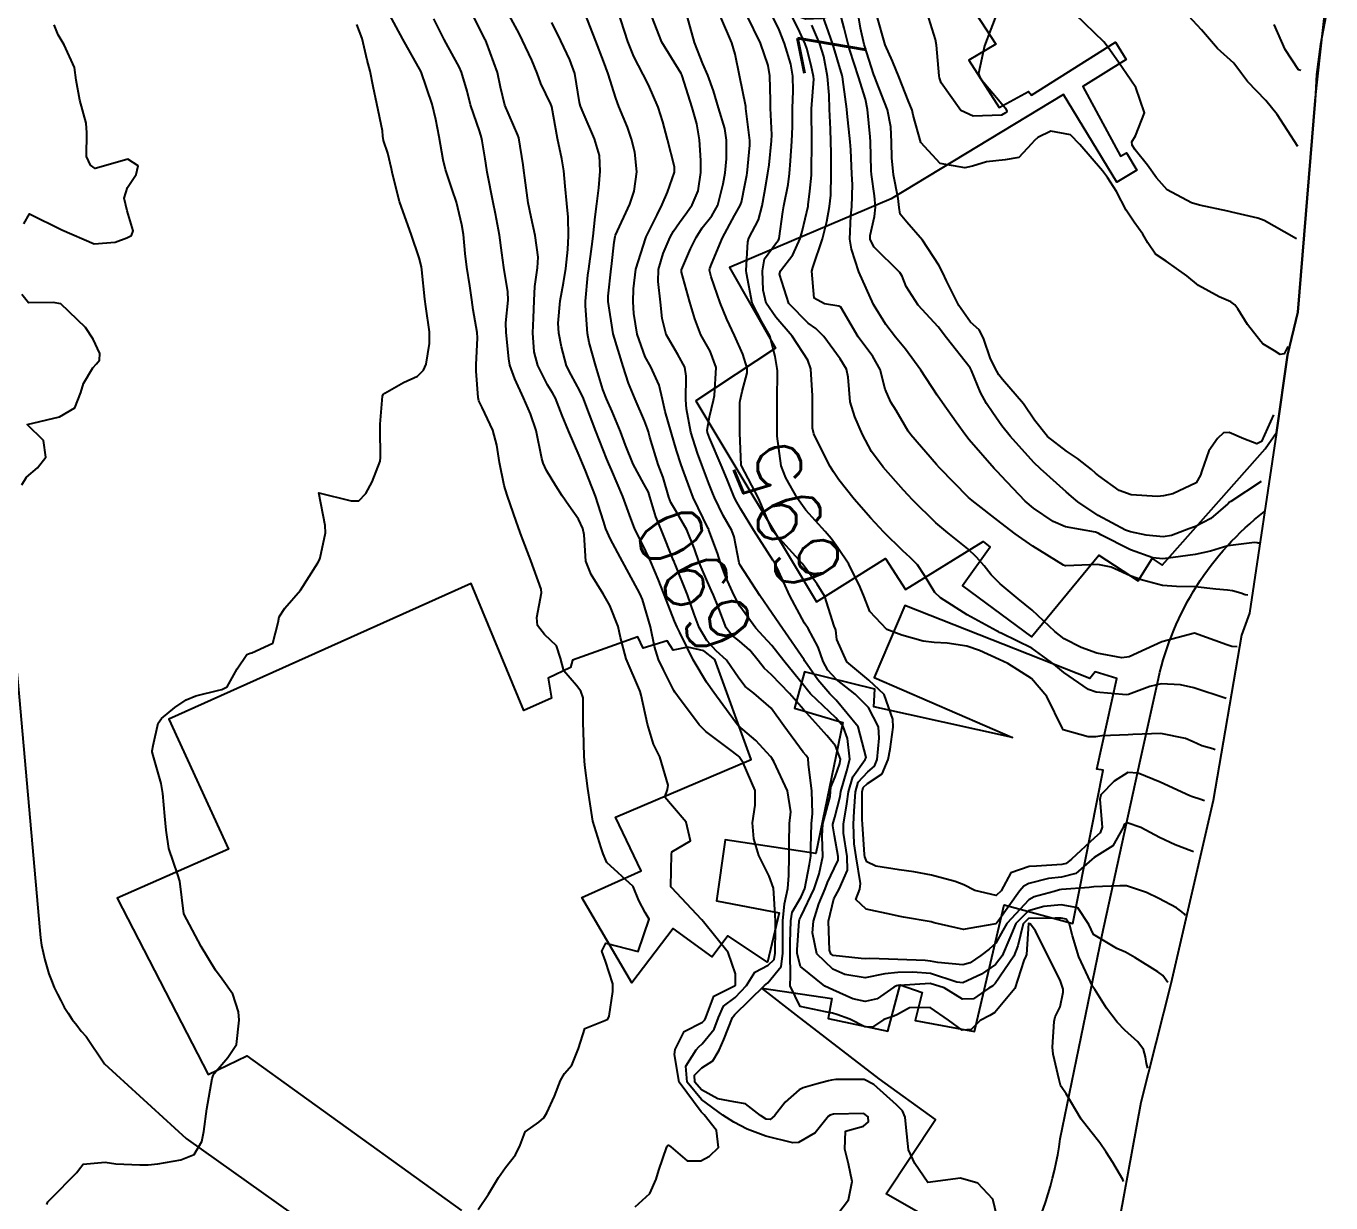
# Model space of a CAD drawing. Header units: metres. Extents: x 292545 to 299085, y 7450245 to 7463078.
# Drawn here: x 297173.2 to 297253.5, y 7453187.6 to 7453260 of the extents above; entities that cross this region are included whole.
import ezdxf
from ezdxf.enums import TextEntityAlignment as Align

# ---------------------------------------------------------------- set-up
doc = ezdxf.new("R2010")
doc.units = ezdxf.units.M
for name, color, linetype in [('Area', 45, 'Continuous'), ('Cotas', 45, 'Continuous'), ('Curvas de Nivel 1m', 11, 'Continuous'), ('Curvas de Nivel 5m', 15, 'Continuous'), ('Edificações', 30, 'Continuous'), ('Vias Primárias', 230, 'Continuous')]:
    doc.layers.add(name, color=color, linetype=linetype)
doc.styles.add('Style-STANDARD', font='STANDARD.shx')

msp = doc.modelspace()

# ---------------------------------------------------------------- linework, layer by layer
at = {"layer": 'Area'}
msp.add_polyline3d([(297253.201, 7453260.663, 711.872), (297252.872, 7453258.936, 711.391), (297252.625, 7453257.07, 711.033), (297252.542, 7453255.47, 708.153), (297251.464, 7453242.444, 707.562), (297250.832, 7453239.792, 706.961), (297250.148, 7453235.03, 702.262), (297248.489, 7453223.913, 698.72), (297248.004, 7453222.563, 698.519), (297246.264, 7453212.371, 694.811), (297243.649, 7453201.104, 691.67), (297241.813, 7453193.796, 690.21), (297239.98, 7453183.823, 689.491), (297239.432, 7453180.691, 689.481), (297237.927, 7453170.558, 689.461), (297236.412, 7453162.677, 689.42), (297234.945, 7453156.678, 689.391), (297232.855, 7453144.003, 689.391), (297232.161, 7453141.213, 691.83), (297231.008, 7453134.504, 689.011), (297229.353, 7453126.013, 695.421)], dxfattribs=at)
at = {"layer": 'Curvas de Nivel 1m', "flags": 128}
for points, elevation in [([(297201.026, 7453187.195), (297201.66, 7453188.153), (297202.272, 7453189.176), (297202.709, 7453189.785), (297203.314, 7453190.567), (297203.608, 7453191.161), (297203.908, 7453191.986), (297204.744, 7453192.585), (297205.053, 7453192.843), (297205.251, 7453193.145), (297205.724, 7453194.18), (297206.077, 7453195.137), (297206.328, 7453195.584), (297206.783, 7453196.098), (297207.198, 7453197.124), (297207.582, 7453198.348), (297208.819, 7453198.833), (297208.99, 7453198.929), (297209.079, 7453199.097), (297209.303, 7453200.63), (297209.313, 7453201.095), (297208.864, 7453202.491), (297208.623, 7453203.104), (297208.878, 7453203.602), (297210.873, 7453203.08), (297211.544, 7453205.07), (297211.306, 7453205.483), (297210.904, 7453206.227), (297210.56, 7453207.084), (297208.935, 7453208.571), (297208.704, 7453209.102), (297208.588, 7453209.462), (297208.085, 7453211.109), (297207.917, 7453212.172), (297207.771, 7453213.112), (297207.575, 7453214.544), (297207.55, 7453215.115), (297207.492, 7453216.651), (297207.483, 7453217.115), (297207.48, 7453218.693), (297207.345, 7453219.117), (297207.066, 7453219.448), (297206.295, 7453220.352), (297206.086, 7453221.135), (297205.848, 7453221.896), (297205.097, 7453222.598), (297204.667, 7453223.154), (297204.627, 7453223.638), (297204.912, 7453225.152), (297204.898, 7453225.39), (297204.264, 7453227.159), (297203.691, 7453228.649), (297203.498, 7453229.167), (297203.192, 7453230.04), (297202.796, 7453231.174), (297202.612, 7453231.773), (297202.333, 7453233.179), (297202.17, 7453234.25), (297201.919, 7453235.183), (297201.267, 7453236.576), (297201.056, 7453236.978), (297201.01, 7453237.194), (297200.889, 7453238.796), (297200.899, 7453239.196), (297200.983, 7453240.859), (297200.958, 7453241.195), (297200.712, 7453242.574), (297200.619, 7453243.201), (297200.5, 7453244.058), (297200.319, 7453245.206), (297200.217, 7453246.043), (297200.106, 7453247.209), (297200.012, 7453247.823), (297199.675, 7453249.216), (297199.425, 7453249.994), (297199.001, 7453251.224), (297198.863, 7453251.811), (297198.618, 7453253.228), (297198.418, 7453254.291), (297198.187, 7453255.233), (297197.513, 7453257.24), (297196.372, 7453259.252), (297195.556, 7453260.769)], 686), ([(297223.165, 7453186.933), (297223.806, 7453187.803), (297224.029, 7453188.92), (297223.812, 7453190.021), (297223.594, 7453190.927), (297223.638, 7453192.028), (297224.744, 7453192.338), (297225.045, 7453192.61), (297225.022, 7453192.907), (297224.755, 7453193.109), (297222.881, 7453193.065), (297222.754, 7453193.041), (297222.675, 7453193.019), (297222.579, 7453192.942), (297221.757, 7453191.93), (297220.728, 7453191.32), (297220.379, 7453191.312), (297218.734, 7453191.726), (297217.581, 7453192.157), (297216.746, 7453192.571), (297216.084, 7453193.017), (297214.762, 7453193.981), (297213.881, 7453195.039), (297213.799, 7453196.024), (297214.446, 7453197.033), (297214.61, 7453197.217), (297214.798, 7453197.394), (297215.536, 7453198.299), (297215.809, 7453199.02), (297216.122, 7453199.725), (297216.835, 7453200.263), (297217.537, 7453201), (297218.043, 7453201.805), (297218.862, 7453202.238), (297219.246, 7453202.597), (297219.308, 7453202.976), (297219.328, 7453204.536), (297219.32, 7453204.976), (297219.213, 7453206.674), (297219.189, 7453206.977), (297218.924, 7453207.718), (297218.293, 7453208.99), (297217.985, 7453210.026), (297217.908, 7453210.996), (297218.077, 7453212.097), (297218.073, 7453212.994), (297217.325, 7453214.688), (297217.127, 7453215.008), (297217.075, 7453215.071), (297217.014, 7453215.124), (297216.518, 7453215.515), (297215.029, 7453216.632), (297214.619, 7453217.034), (297213.279, 7453218.828), (297213.118, 7453219.049), (297213.064, 7453219.14), (297212.43, 7453220.413), (297212.126, 7453221.064), (297211.881, 7453221.859), (297211.633, 7453223.072), (297211.128, 7453224.746), (297210.988, 7453225.081), (297210.825, 7453225.394), (297209.911, 7453227.092), (297209.173, 7453228.459), (297208.882, 7453229.103), (297208.725, 7453229.567), (297208.233, 7453231.11), (297207.595, 7453232.741), (297207.437, 7453233.118), (297207.23, 7453233.609), (297206.573, 7453235.13), (297206.195, 7453236.069), (297205.774, 7453237.142), (297205.604, 7453237.473), (297205.281, 7453237.975), (297204.683, 7453239.156), (297204.463, 7453240.001), (297204.385, 7453241.159), (297204.422, 7453242.069), (297204.46, 7453243.159), (297204.502, 7453244.013), (297204.681, 7453245.157), (297204.711, 7453245.825), (297204.53, 7453247.159), (297204.275, 7453248.291), (297204.091, 7453249.163), (297203.898, 7453250.704), (297203.835, 7453251.166), (297203.782, 7453251.5), (297203.522, 7453253.169), (297203.465, 7453253.338), (297202.657, 7453255.178), (297202.396, 7453256.289), (297202.216, 7453257.183), (297201.531, 7453259.029), (297201.482, 7453259.14), (297201.457, 7453259.191), (297201.385, 7453259.342), (297200.435, 7453261.207)], 688), ([(297232.946, 7453186.816), (297232.688, 7453187.847), (297231.774, 7453188.829), (297230.706, 7453189.137), (297228.703, 7453188.87), (297227.888, 7453190.045), (297227.516, 7453190.878), (297227.371, 7453192.254), (297227.297, 7453192.882), (297227.143, 7453193.27), (297226.76, 7453193.645), (297225.365, 7453194.904), (297224.776, 7453195.201), (297223.042, 7453195.203), (297222.775, 7453195.167), (297222.585, 7453195.132), (297221.889, 7453194.949), (297221.03, 7453194.698), (297220.769, 7453194.567), (297219.914, 7453193.816), (297219.267, 7453192.975), (297218.988, 7453192.739), (297218.75, 7453192.768), (297218.397, 7453192.985), (297217.478, 7453193.717), (297216.761, 7453193.825), (297215.772, 7453194.011), (297214.768, 7453194.565), (297214.361, 7453195.034), (297214.332, 7453195.48), (297214.782, 7453195.928), (297215.455, 7453196.355), (297215.85, 7453197.019), (297216.145, 7453197.674), (297216.672, 7453199.012), (297216.726, 7453199.109), (297216.825, 7453199.208), (297218.653, 7453200.983), (297218.744, 7453201.082), (297218.846, 7453201.161), (297219.673, 7453202.159), (297219.78, 7453202.971), (297219.773, 7453204.083), (297219.778, 7453204.971), (297219.865, 7453206.009), (297220.081, 7453206.968), (297220.138, 7453207.754), (297220.158, 7453208.968), (297220.166, 7453209.753), (297220.182, 7453210.968), (297220.26, 7453211.677), (297220.061, 7453212.969), (297219.213, 7453214.775), (297219.089, 7453214.979), (297219.014, 7453215.086), (297218.111, 7453216.081), (297217.033, 7453216.974), (297216.995, 7453217.01), (297216.85, 7453217.197), (297215.519, 7453219.025), (297215.069, 7453219.669), (297214.246, 7453221.038), (297213.427, 7453222.719), (297213.274, 7453223.048), (297213.109, 7453223.423), (297212.462, 7453225.06), (297212.088, 7453226.011), (297211.653, 7453227.072), (297211.168, 7453228.077), (297210.66, 7453229.085), (297210.327, 7453229.953), (297209.928, 7453231.093), (297209.219, 7453232.74), (297209.064, 7453233.102), (297208.946, 7453233.384), (297208.254, 7453235.11), (297207.647, 7453236.738), (297207.5, 7453237.118), (297207.278, 7453237.597), (297206.736, 7453238.577), (297206.464, 7453239.132), (297206.141, 7453240.307), (297205.985, 7453241.14), (297205.948, 7453241.76), (297206.066, 7453243.139), (297206.262, 7453244.234), (297206.415, 7453245.134), (297206.546, 7453246.294), (297206.582, 7453247.132), (297206.558, 7453248.286), (297206.486, 7453249.134), (297206.379, 7453250.186), (297206.298, 7453251.137), (297206.178, 7453251.867), (297205.905, 7453253.136), (297205.548, 7453255.084), (297205.531, 7453255.14), (297205.494, 7453255.235), (297204.874, 7453256.517), (297204.645, 7453257.153), (297204.321, 7453257.958), (297203.743, 7453259.167), (297203.539, 7453259.591), (297202.676, 7453261.179)], 689), ([(297242.233, 7453195.91), (297242.165, 7453196.199), (297242.089, 7453196.591), (297241.971, 7453197.046), (297241.621, 7453197.528), (297240.816, 7453198.243), (297240.352, 7453198.727), (297239.695, 7453199.6), (297238.986, 7453200.748), (297238.916, 7453200.822), (297238.845, 7453200.911), (297238, 7453202.759), (297237.602, 7453204.043), (297237.423, 7453204.762), (297237.213, 7453205.082), (297236.897, 7453205.137), (297236.534, 7453205.137), (297234.896, 7453205.114), (297234.556, 7453204.795), (297234.232, 7453203.44), (297233.989, 7453202.803), (297232.846, 7453201.125), (297232.689, 7453200.977), (297232.447, 7453200.824), (297231.506, 7453200.164), (297230.836, 7453200.153), (297229.694, 7453200.851), (297228.846, 7453201.122), (297226.947, 7453200.991), (297226.844, 7453200.985), (297226.76, 7453200.975), (297226.613, 7453200.892), (297225.569, 7453200.17), (297224.834, 7453200.012), (297224.084, 7453200.17), (297222.841, 7453200.72), (297222.349, 7453200.945), (297220.861, 7453202.163), (297220.655, 7453202.962), (297220.647, 7453203.19), (297220.779, 7453204.961), (297220.8, 7453205.055), (297220.896, 7453205.251), (297221.69, 7453206.948), (297222.002, 7453207.869), (297222.228, 7453208.941), (297222.196, 7453210.182), (297222.234, 7453210.941), (297222.676, 7453212.631), (297222.707, 7453212.934), (297222.722, 7453213.199), (297222.996, 7453213.832), (297223.287, 7453214.649), (297223.326, 7453214.927), (297223.021, 7453215.739), (297222.471, 7453216.382), (297221.969, 7453216.946), (297221.048, 7453217.984), (297220.174, 7453218.969), (297219.074, 7453220.106), (297218.616, 7453220.524), (297218.254, 7453220.992), (297217.731, 7453221.642), (297217.095, 7453222.187), (297216.638, 7453222.546), (297216.291, 7453223.012), (297215.774, 7453224.37), (297215.499, 7453225.025), (297215.387, 7453225.278), (297215.141, 7453225.841), (297214.631, 7453227.035), (297214.335, 7453227.869), (297213.863, 7453229.043), (297213.194, 7453230.207), (297212.874, 7453230.729), (297212.756, 7453231.057), (297212.408, 7453232.255), (297212.103, 7453233.067), (297211.587, 7453234.736), (297211.494, 7453235.076), (297211.436, 7453235.258), (297211.26, 7453235.742), (297210.676, 7453237.086), (297210.272, 7453238.075), (297209.935, 7453239.09), (297209.323, 7453241.1), (297209.023, 7453243.103), (297209.019, 7453243.432), (297209.211, 7453245.102), (297209.225, 7453245.251), (297209.389, 7453246.753), (297209.446, 7453247.099), (297209.475, 7453247.18), (297210.344, 7453249.086), (297210.622, 7453249.885), (297210.79, 7453251.08), (297210.655, 7453252.282), (297210.45, 7453253.085), (297210.208, 7453253.827), (297209.676, 7453255.097), (297209.491, 7453255.607), (297209.021, 7453257.105), (297208.733, 7453257.896), (297208.264, 7453259.113), (297207.56, 7453260.899)], 691), ([(297243.473, 7453201.18), (297243.156, 7453201.602), (297242.854, 7453201.839), (297241.429, 7453202.714), (297240.868, 7453203.04), (297240.334, 7453203.263), (297238.884, 7453204.123), (297238.615, 7453204.744), (297237.929, 7453205.781), (297236.905, 7453205.954), (297235.837, 7453205.847), (297234.901, 7453205.586), (297234.112, 7453204.802), (297233.754, 7453203.933), (297233.274, 7453202.814), (297232.858, 7453202.287), (297231.99, 7453201.69), (297230.846, 7453201.164), (297230.483, 7453201.207), (297228.852, 7453201.727), (297227.782, 7453201.806), (297226.852, 7453201.784), (297226.041, 7453201.708), (297224.848, 7453201.467), (297223.591, 7453201.669), (297222.859, 7453201.996), (297221.866, 7453202.95), (297221.601, 7453204.238), (297221.666, 7453204.952), (297221.987, 7453206.027), (297222.37, 7453206.938), (297222.524, 7453207.33), (297222.932, 7453208.193), (297223.169, 7453208.698), (297223.173, 7453208.928), (297222.956, 7453210.198), (297222.843, 7453210.813), (297222.848, 7453210.932), (297222.967, 7453211.352), (297223.291, 7453212.616), (297223.35, 7453212.926), (297223.711, 7453214.214), (297223.896, 7453214.921), (297223.748, 7453216.201), (297223.475, 7453216.926), (297223.041, 7453217.462), (297221.479, 7453218.954), (297221.283, 7453219.175), (297221.068, 7453219.449), (297219.831, 7453220.973), (297219.092, 7453221.911), (297218.591, 7453222.48), (297218.113, 7453222.99), (297217.123, 7453224.343), (297216.767, 7453225.005), (297216.255, 7453226.125), (297215.927, 7453227.018), (297215.741, 7453227.603), (297215.226, 7453229.029), (297215.209, 7453229.056), (297215.184, 7453229.112), (297214.245, 7453231.04), (297213.677, 7453232.587), (297213.523, 7453233.047), (297213.236, 7453233.915), (297212.889, 7453235.055), (297212.534, 7453236.33), (297212.365, 7453237.064), (297212.152, 7453237.937), (297211.642, 7453239.067), (297211.302, 7453239.687), (297210.804, 7453241.078), (297210.605, 7453242.35), (297210.566, 7453243.082), (297210.57, 7453243.866), (297210.733, 7453245.08), (297211.338, 7453247.017), (297211.361, 7453247.07), (297211.394, 7453247.15), (297212.032, 7453248.438), (297212.343, 7453249.061), (297212.663, 7453249.819), (297213.1, 7453251.053), (297213.112, 7453251.388), (297212.671, 7453253.058), (297212.389, 7453254.145), (297212.097, 7453255.064), (297211.503, 7453256.433), (297211.169, 7453257.075), (297210.606, 7453258.166), (297210.234, 7453259.089), (297209.592, 7453261.07)], 692), ([(297244.553, 7453205.31), (297244.474, 7453205.405), (297244.324, 7453205.53), (297243.996, 7453205.776), (297242.909, 7453206.356), (297242.154, 7453206.708), (297240.919, 7453207.124), (297240.507, 7453207.136), (297238.918, 7453207.064), (297238.631, 7453207.03), (297236.915, 7453206.893), (297236.808, 7453206.877), (297236.471, 7453206.774), (297235.243, 7453206.453), (297234.908, 7453206.26), (297233.566, 7453204.81), (297233.322, 7453204.378), (297232.874, 7453203.588), (297232.465, 7453203.228), (297231.96, 7453202.829), (297231.297, 7453202.397), (297230.857, 7453202.268), (297229.312, 7453202.402), (297228.859, 7453202.496), (297228.531, 7453202.536), (297226.86, 7453202.583), (297225.122, 7453202.645), (297224.86, 7453202.641), (297224.599, 7453202.652), (297222.871, 7453202.839), (297222.721, 7453202.942), (297222.654, 7453203.163), (297222.591, 7453204.943), (297222.907, 7453206.326), (297223.233, 7453206.927), (297223.753, 7453208.1), (297223.74, 7453208.922), (297223.506, 7453210.376), (297223.512, 7453210.925), (297223.717, 7453212.181), (297223.807, 7453212.922), (297224.085, 7453213.831), (297224.834, 7453214.912), (297224.893, 7453215.032), (297224.412, 7453216.916), (297223.057, 7453218.554), (297222.66, 7453218.936), (297221.929, 7453219.805), (297221.123, 7453220.959), (297221.108, 7453220.984), (297221.084, 7453221.029), (297219.759, 7453222.973), (297219.117, 7453223.897), (297218.363, 7453224.988), (297217.151, 7453226.858), (297217.103, 7453226.951), (297217.087, 7453227.001), (297216.774, 7453228.611), (297216.623, 7453229.008), (297216.103, 7453229.927), (297215.565, 7453231.025), (297215.459, 7453231.28), (297215.212, 7453231.9), (297214.782, 7453233.034), (297214.516, 7453233.755), (297214.103, 7453235.042), (297213.833, 7453236.479), (297213.809, 7453237.045), (297213.825, 7453238.507), (297213.741, 7453239.046), (297213.305, 7453239.838), (297212.599, 7453241.057), (297212.344, 7453242.049), (297212.233, 7453243.061), (297212.099, 7453244.326), (297212.119, 7453245.063), (297212.404, 7453246.039), (297212.845, 7453247.055), (297213.035, 7453247.415), (297213.402, 7453247.954), (297213.872, 7453248.582), (297214.185, 7453249.042), (297214.551, 7453249.913), (297214.726, 7453251.037), (297214.721, 7453251.766), (297214.644, 7453253.038), (297214.482, 7453254.031), (297214.197, 7453255.043), (297213.585, 7453256.976), (297213.556, 7453257.05), (297213.514, 7453257.124), (297212.324, 7453259.062), (297211.562, 7453261.003)], 693), ([(297245.053, 7453209.21), (297244.949, 7453209.251), (297243.911, 7453209.644), (297242.957, 7453210.094), (297241.814, 7453210.711), (297240.966, 7453211.014), (297240.78, 7453210.906), (297240.719, 7453210.722), (297240.091, 7453209.589), (297238.944, 7453208.864), (297238.786, 7453208.742), (297237.81, 7453207.877), (297236.926, 7453207.66), (297236.132, 7453207.571), (297234.92, 7453207.271), (297234.596, 7453207.116), (297234.345, 7453206.799), (297233.027, 7453204.951), (297232.92, 7453204.82), (297232.91, 7453204.803), (297232.892, 7453204.781), (297231.228, 7453204.497), (297230.887, 7453204.445), (297229.094, 7453204.858), (297228.893, 7453204.91), (297227.202, 7453205.192), (297226.897, 7453205.255), (297226.435, 7453205.357), (297224.901, 7453205.693), (297224.274, 7453206.287), (297224.508, 7453206.914), (297224.553, 7453207.279), (297224.289, 7453208.917), (297224.163, 7453209.705), (297224.118, 7453210.918), (297224.172, 7453211.717), (297224.242, 7453212.917), (297224.406, 7453213.501), (297225.002, 7453214.15), (297225.42, 7453214.493), (297225.585, 7453214.904), (297225.708, 7453216.221), (297225.661, 7453216.904), (297225.051, 7453218.101), (297224.225, 7453218.918), (297223.072, 7453219.834), (297222.537, 7453220.397), (297222.251, 7453220.942), (297221.953, 7453221.809), (297221.324, 7453222.957), (297221.108, 7453223.291), (297220.207, 7453224.969), (297219.425, 7453226.702), (297219.282, 7453226.979), (297219.155, 7453227.17), (297217.977, 7453228.992), (297217.192, 7453230.302), (297216.939, 7453230.743), (297216.806, 7453231.006), (297216.341, 7453232.14), (297215.973, 7453233.019), (297215.248, 7453234.704), (297215.125, 7453235.031), (297215.106, 7453235.18), (297215.263, 7453235.991), (297215.5, 7453237.027), (297215.564, 7453237.314), (297215.662, 7453239.024), (297215.308, 7453240.032), (297214.734, 7453241.036), (297214.351, 7453242.021), (297214.051, 7453243.043), (297213.527, 7453244.892), (297213.538, 7453245.048), (297214.096, 7453246.333), (297214.43, 7453247.04), (297214.807, 7453247.628), (297215.406, 7453248.372), (297215.763, 7453249.025), (297216.109, 7453250.343), (297216.219, 7453251.018), (297216.305, 7453251.871), (297216.304, 7453253.017), (297216.192, 7453253.741), (297215.817, 7453255.025), (297215.498, 7453256.06), (297215.149, 7453257.034), (297214.841, 7453257.715), (297214.335, 7453259.042), (297213.872, 7453260.733)], 694), ([(297246.383, 7453215.5), (297246.243, 7453215.559), (297246.005, 7453215.622), (297245.563, 7453215.743), (297245.026, 7453215.988), (297244.549, 7453216.198), (297243.031, 7453216.499), (297241.315, 7453216.433), (297241.03, 7453216.423), (297239.401, 7453216.365), (297239.029, 7453216.303), (297238.571, 7453216.29), (297237.032, 7453216.726), (297237.005, 7453216.77), (297236.991, 7453216.813), (297236.03, 7453218.78), (297235.069, 7453219.887), (297233.615, 7453220.805), (297233.085, 7453221.057), (297231.873, 7453221.611), (297231.093, 7453221.87), (297229.887, 7453222.06), (297229.095, 7453222.1), (297228.402, 7453222.177), (297227.099, 7453222.547), (297226.174, 7453222.899), (297225.119, 7453224.009), (297224.774, 7453224.914), (297224.541, 7453225.514), (297223.843, 7453226.923), (297223.163, 7453227.937), (297222.742, 7453228.51), (297222.381, 7453228.942), (297221.192, 7453230.256), (297220.679, 7453230.965), (297219.95, 7453232.238), (297219.678, 7453232.975), (297219.425, 7453234.804), (297219.417, 7453234.978), (297219.421, 7453236.829), (297219.425, 7453236.978), (297219.442, 7453238.827), (297219.433, 7453238.979), (297219.304, 7453239.706), (297218.97, 7453240.984), (297218.469, 7453241.851), (297217.883, 7453242.995), (297217.528, 7453244.841), (297217.522, 7453244.999), (297217.612, 7453246.777), (297217.679, 7453246.997), (297218.275, 7453248.121), (297218.497, 7453248.989), (297218.635, 7453249.778), (297218.855, 7453250.986), (297218.93, 7453251.503), (297219.084, 7453252.984), (297219.09, 7453253.36), (297219.019, 7453254.985), (297219.004, 7453255.471), (297218.981, 7453256.985), (297218.876, 7453257.63), (297218.389, 7453258.991), (297217.559, 7453260.728)], 696), ([(297247.053, 7453218.65), (297245.063, 7453219.312), (297244.256, 7453219.491), (297243.066, 7453219.569), (297242.369, 7453219.401), (297241.056, 7453218.896), (297240.904, 7453218.873), (297239.058, 7453219.048), (297238.592, 7453219.215), (297237.075, 7453220.26), (297236.455, 7453220.776), (297235.093, 7453221.763), (297233.246, 7453222.664), (297233.102, 7453222.724), (297233.045, 7453222.753), (297232.913, 7453222.813), (297231.118, 7453223.814), (297229.471, 7453224.857), (297229.136, 7453225.179), (297228.499, 7453226.223), (297228.066, 7453226.876), (297227.614, 7453227.339), (297227.161, 7453227.737), (297225.988, 7453228.902), (297225.186, 7453229.76), (297224.168, 7453230.92), (297223.215, 7453232.121), (297222.884, 7453232.6), (297222.693, 7453232.938), (297222.114, 7453234.072), (297221.678, 7453234.954), (297221.597, 7453235.295), (297221.596, 7453236.955), (297221.601, 7453237.28), (297221.501, 7453238.957), (297221.301, 7453239.484), (297220.34, 7453240.97), (297219.334, 7453242.134), (297218.75, 7453242.986), (297218.553, 7453243.79), (297218.511, 7453244.989), (297218.651, 7453245.717), (297219.39, 7453246.729), (297219.505, 7453246.865), (297219.547, 7453246.978), (297219.763, 7453248.622), (297219.826, 7453248.976), (297220.1, 7453250.306), (297220.18, 7453250.973), (297220.242, 7453251.759), (297220.333, 7453252.967), (297220.357, 7453253.852), (297220.357, 7453254.967), (297220.398, 7453256.068), (297220.39, 7453256.967), (297220.261, 7453257.71), (297219.882, 7453258.975), (297219.546, 7453259.819), (297218.963, 7453260.986)], 697), ([(297247.733, 7453221.84), (297247.401, 7453221.863), (297247.096, 7453221.959), (297245.103, 7453222.67), (297243.097, 7453222.137), (297242.111, 7453221.692), (297241.088, 7453221.222), (297240.642, 7453221.17), (297239.09, 7453221.44), (297238.129, 7453221.79), (297237.098, 7453222.326), (297236.51, 7453222.776), (297235.122, 7453224.091), (297234.264, 7453224.799), (297233.142, 7453225.707), (297232.593, 7453226.264), (297232.16, 7453226.825), (297231.693, 7453227.366), (297231.163, 7453227.862), (297229.931, 7453228.852), (297229.182, 7453229.473), (297227.746, 7453230.882), (297227.489, 7453231.169), (297227.209, 7453231.484), (297225.948, 7453232.903), (297225.237, 7453233.868), (297224.666, 7453234.916), (297224.198, 7453235.986), (297223.921, 7453236.924), (297223.785, 7453238.428), (297223.683, 7453238.926), (297223.302, 7453239.556), (297222.287, 7453240.946), (297221.809, 7453241.434), (297221.331, 7453241.757), (297220.151, 7453242.972), (297219.57, 7453244.778), (297219.638, 7453244.977), (297220.38, 7453245.973), (297220.837, 7453246.966), (297220.953, 7453247.409), (297221.324, 7453248.961), (297221.336, 7453249.039), (297221.427, 7453249.885), (297221.526, 7453250.874), (297221.526, 7453250.959), (297221.531, 7453251.046), (297221.556, 7453252.949), (297221.538, 7453254.894), (297221.542, 7453254.949), (297221.676, 7453256.783), (297221.667, 7453256.948), (297221.52, 7453257.624), (297221.242, 7453258.666), (297221.143, 7453258.956), (297220.822, 7453259.682), (297220.184, 7453260.971)], 698), ([(297249.213, 7453232.02), (297247.338, 7453230.781), (297247.203, 7453230.693), (297247.187, 7453230.666), (297247.172, 7453230.65), (297246.122, 7453229.728), (297245.181, 7453229.237), (297244.76, 7453229.095), (297243.686, 7453228.692), (297243.172, 7453228.612), (297242.135, 7453228.71), (297241.176, 7453228.909), (297240.873, 7453229.028), (297239.191, 7453229.931), (297237.926, 7453230.759), (297237.534, 7453231.093), (297237.209, 7453231.381), (297235.64, 7453232.786), (297235.229, 7453233.193), (297233.756, 7453234.805), (297233.259, 7453235.435), (297232.693, 7453236.245), (297232.302, 7453236.825), (297231.934, 7453237.485), (297231.389, 7453238.839), (297231.295, 7453239.007), (297229.846, 7453240.855), (297229.33, 7453241.532), (297228.108, 7453242.872), (297227.354, 7453244.011), (297227.124, 7453244.647), (297226.965, 7453244.886), (297225.386, 7453246.448), (297225.154, 7453246.912), (297225.142, 7453247.166), (297225.407, 7453248.333), (297225.478, 7453248.909), (297225.423, 7453249.593), (297225.224, 7453250.912), (297225.207, 7453251.151), (297225.174, 7453252.913), (297225.157, 7453253.222), (297224.985, 7453254.915), (297224.854, 7453255.555), (297224.438, 7453256.921), (297223.898, 7453258.557), (297223.792, 7453258.927), (297223.548, 7453259.911), (297223.281, 7453260.933)], 701), ([(297249.963, 7453236.12), (297249.241, 7453234.476), (297248.941, 7453234.326), (297248.148, 7453234.636), (297247.249, 7453235.036), (297246.9, 7453235.002), (297246.526, 7453234.657), (297245.994, 7453233.904), (297245.555, 7453232.667), (297245.48, 7453232.408), (297245.215, 7453231.923), (297243.779, 7453231.262), (297243.207, 7453231.13), (297242.827, 7453231.084), (297241.208, 7453231.186), (297240.479, 7453231.458), (297239.219, 7453232.357), (297239.011, 7453232.534), (297238.768, 7453232.747), (297237.904, 7453233.434), (297237.234, 7453233.89), (297236.06, 7453234.782), (297235.263, 7453235.78), (297234.575, 7453236.797), (297233.288, 7453238.302), (297233.065, 7453238.588), (297232.938, 7453238.815), (297232.551, 7453239.575), (297232.121, 7453240.828), (297231.849, 7453241.353), (297231.333, 7453241.832), (297230.595, 7453242.847), (297229.84, 7453244.374), (297229.627, 7453244.857), (297229.37, 7453245.337), (297228.368, 7453246.87), (297227.404, 7453247.973), (297226.993, 7453248.471), (297226.925, 7453248.887), (297226.866, 7453249.443), (297226.586, 7453250.893), (297226.491, 7453251.932), (297226.467, 7453252.895), (297226.421, 7453253.845), (297226.212, 7453254.899), (297225.51, 7453256.687), (297225.427, 7453256.911), (297225.378, 7453257.048), (297224.783, 7453258.918), (297224.547, 7453259.921), (297224.397, 7453260.922)], 702), ([(297250.863, 7453240.33), (297250.624, 7453239.868), (297250.386, 7453239.836), (297250.03, 7453240.05), (297249.321, 7453240.492), (297249.195, 7453240.622), (297248.383, 7453241.684), (297247.777, 7453242.643), (297247.593, 7453242.894), (297247.347, 7453243.073), (297246.634, 7453243.374), (297245.357, 7453244.089), (297244.639, 7453244.677), (297243.376, 7453245.582), (297242.701, 7453246.018), (297242.234, 7453246.707), (297241.923, 7453247.237), (297241.405, 7453247.977), (297240.902, 7453248.725), (297240.305, 7453249.856), (297239.759, 7453250.737), (297239.447, 7453251.129), (297238.045, 7453252.754), (297237.469, 7453253.361), (297236.264, 7453253.571), (297235.467, 7453253.198), (297235.253, 7453253.004), (297235.08, 7453252.794), (297234.297, 7453251.959), (297233.453, 7453251.823), (297232.314, 7453251.69), (297231.449, 7453251.431), (297230.975, 7453251.317), (297229.45, 7453251.598), (297228.256, 7453252.872), (297227.799, 7453254.557), (297227.73, 7453254.878), (297227.492, 7453255.465), (297226.926, 7453256.889), (297226.517, 7453257.89), (297226.073, 7453258.902), (297225.56, 7453260.694)], 703), ([(297232.941, 7453260.819), (297232.57, 7453259.851), (297232.178, 7453258.83), (297231.817, 7453257.136), (297231.92, 7453256.834), (297233.486, 7453254.996), (297233.561, 7453254.809), (297233.543, 7453254.749), (297233.482, 7453254.699), (297233.227, 7453254.56), (297231.48, 7453254.504), (297230.724, 7453254.848), (297229.508, 7453256.544), (297229.418, 7453256.861), (297229.394, 7453256.981), (297229.238, 7453258.863), (297229.175, 7453259.227), (297228.654, 7453260.869)], 704), ([(297251.393, 7453246.96), (297250.625, 7453247.384), (297249.407, 7453248.074), (297249.014, 7453248.231), (297247.412, 7453248.597), (297247.163, 7453248.653), (297245.416, 7453249.026), (297244.924, 7453249.171), (297243.432, 7453249.976), (297242.77, 7453250.7), (297242.225, 7453251.482), (297241.46, 7453252.433), (297241.277, 7453252.722), (297241.259, 7453252.928), (297241.469, 7453253.291), (297242.041, 7453254.712), (297241.506, 7453256.258), (297241.182, 7453256.723), (297240.437, 7453257.817), (297239.804, 7453258.737), (297239.536, 7453259.072), (297237.792, 7453260.758)], 704), ([(297173.051, 7453247.88), (297173.407, 7453248.494), (297175.393, 7453247.5), (297177.385, 7453246.641), (297178.675, 7453246.75), (297179.388, 7453247.004), (297179.674, 7453247.164), (297179.777, 7453247.446), (297179.411, 7453248.675), (297179.223, 7453249.453), (297179.43, 7453250.118), (297179.973, 7453250.909), (297180.099, 7453251.443), (297179.447, 7453251.851), (297178.111, 7453251.47), (297177.441, 7453251.278), (297177.152, 7453251.483), (297176.916, 7453252.018), (297176.929, 7453253.485), (297176.881, 7453254.076), (297176.501, 7453255.49), (297176.28, 7453256.718), (297176.173, 7453257.493), (297175.527, 7453258.884), (297175.161, 7453259.504), (297174.925, 7453260.123)], 684), ([(297210.686, 7453187.369), (297211.586, 7453188.179), (297211.982, 7453189.067), (297212.146, 7453189.628), (297212.635, 7453191.061), (297212.663, 7453191.121), (297212.725, 7453191.168), (297212.879, 7453191.058), (297213.876, 7453190.204), (297214.715, 7453190.191), (297215.258, 7453190.484), (297215.82, 7453191.019), (297215.697, 7453192.062), (297214.933, 7453193.028), (297214.755, 7453193.209), (297213.398, 7453195.044), (297213.095, 7453196.741), (297213.153, 7453197.046), (297213.698, 7453198.153), (297214.818, 7453198.73), (297214.978, 7453198.871), (297215.029, 7453199.028), (297215.517, 7453200.342), (297216.843, 7453200.989), (297216.862, 7453201.01), (297216.853, 7453201.703), (297216.407, 7453203.015), (297214.892, 7453204.907), (297214.782, 7453205.031), (297212.913, 7453207.02), (297212.898, 7453207.036), (297212.883, 7453207.081), (297212.917, 7453209.05), (297212.945, 7453209.22), (297214.097, 7453209.893), (297213.82, 7453211.041), (297212.973, 7453212.032), (297212.503, 7453212.582), (297212.67, 7453213.055), (297212.717, 7453213.324), (297212.191, 7453215.062), (297211.807, 7453215.854), (297211.442, 7453217.074), (297211.06, 7453218.854), (297210.997, 7453219.081), (297210.949, 7453219.197), (297210.134, 7453221.089), (297209.786, 7453222.403), (297209.631, 7453223.095), (297209.122, 7453224.375), (297208.719, 7453225.104), (297207.971, 7453226.285), (297207.656, 7453227.115), (297207.552, 7453228.741), (297207.463, 7453229.117), (297207.189, 7453229.695), (297206.6, 7453230.532), (297206.198, 7453231.135), (297205.808, 7453231.74), (297205.218, 7453232.7), (297205.019, 7453233.152), (297204.943, 7453233.437), (297204.588, 7453235.157), (297204.245, 7453236.178), (297203.815, 7453237.165), (297203.285, 7453238.338), (297202.974, 7453239.173), (297202.9, 7453239.573), (297202.735, 7453241.176), (297202.719, 7453241.786), (297202.858, 7453243.175), (297202.835, 7453243.691), (297202.592, 7453245.178), (297202.472, 7453246.09), (297202.329, 7453247.181), (297202.09, 7453248.5), (297201.943, 7453249.185), (297201.573, 7453251.057), (297201.551, 7453251.189), (297201.45, 7453251.869), (297201.259, 7453252.991), (297201.221, 7453253.194), (297201.119, 7453253.544), (297200.557, 7453255.204), (297200.332, 7453256.038), (297199.988, 7453257.213), (297199.845, 7453257.543), (297199.522, 7453258.134), (297198.924, 7453259.226), (297198.289, 7453260.496)], 687), ([(297248.403, 7453225.02), (297248.235, 7453225.042), (297247.965, 7453225.137), (297247.458, 7453225.282), (297247.14, 7453225.321), (297246.416, 7453225.382), (297245.142, 7453225.535), (297243.999, 7453225.545), (297243.142, 7453225.616), (297241.908, 7453225.95), (297241.148, 7453226.202), (297239.991, 7453226.732), (297239.154, 7453226.897), (297237.198, 7453226.814), (297237.153, 7453226.822), (297237.052, 7453226.873), (297235.165, 7453228.031), (297234.063, 7453228.801), (297233.183, 7453229.476), (297231.425, 7453230.837), (297231.306, 7453230.94), (297231.205, 7453231.038), (297229.405, 7453232.858), (297229.226, 7453233.059), (297227.656, 7453234.884), (297227.485, 7453235.116), (297227.259, 7453235.502), (297226.757, 7453236.377), (297226.409, 7453236.893), (297226.073, 7453237.69), (297225.755, 7453238.903), (297225.305, 7453239.703), (297224.418, 7453240.919), (297223.341, 7453242.738), (297223.226, 7453242.816), (297222.329, 7453242.945), (297221.695, 7453243.304), (297221.551, 7453244.957), (297221.608, 7453245.189), (297222.212, 7453246.948), (297222.476, 7453248.016), (297222.639, 7453248.942), (297222.719, 7453249.645), (297222.75, 7453250.94), (297222.738, 7453252.223), (297222.732, 7453252.937), (297222.708, 7453253.7), (297222.649, 7453254.938), (297222.63, 7453255.805), (297222.528, 7453256.94), (297222.295, 7453258.172), (297222.057, 7453258.945), (297221.55, 7453260.097)], 699), ([(297251.663, 7453257.31), (297251.521, 7453257.359), (297250.687, 7453258.608), (297250.013, 7453260.15)], 706), ([(297172.93, 7453231.81), (297173.214, 7453232.283), (297173.889, 7453232.854), (297174.412, 7453233.512), (297174.272, 7453234.543), (297173.253, 7453235.53), (297175.258, 7453235.986), (297176.196, 7453236.558), (297176.565, 7453237.487), (297176.722, 7453238.045), (297177.296, 7453239.016), (297177.521, 7453239.257), (297177.707, 7453239.476), (297177.725, 7453239.891), (297177.316, 7453240.766), (297176.845, 7453241.485), (297175.337, 7453242.941), (297174.866, 7453243.034), (297173.338, 7453243.013), (297172.932, 7453243.534)], 684)]:
    msp.add_lwpolyline(points, dxfattribs=dict(at, elevation=elevation))
at = {"layer": 'Curvas de Nivel 5m', "flags": 128}
for points, elevation in [([(297249.083, 7453228.21), (297249.065, 7453228.209), (297249.033, 7453228.217), (297248.975, 7453228.236), (297248.801, 7453228.257), (297247.167, 7453228.06), (297246.105, 7453227.719), (297245.161, 7453227.522), (297243.807, 7453227.338), (297243.159, 7453227.26), (297242.544, 7453227.321), (297241.164, 7453227.809), (297239.335, 7453228.738), (297239.174, 7453228.829), (297239.026, 7453228.891), (297237.18, 7453229.225), (297236.404, 7453229.558), (297235.197, 7453230.363), (297234.682, 7453230.795), (297233.219, 7453232.371), (297233.004, 7453232.596), (297232.789, 7453232.817), (297231.249, 7453234.58), (297231.04, 7453234.842), (297230.449, 7453235.66), (297229.592, 7453236.857), (297229.278, 7453237.328), (297228.256, 7453238.87), (297227.312, 7453240.156), (297226.708, 7453240.889), (297226.108, 7453241.676), (297225.343, 7453242.91), (297224.452, 7453244.919), (297224.001, 7453246.306), (297223.903, 7453246.925), (297223.958, 7453248.374), (297224.023, 7453248.924), (297224.062, 7453250.295), (297224.027, 7453250.924), (297223.95, 7453252.433), (297223.918, 7453252.925), (297223.74, 7453254.667), (297223.706, 7453254.928), (297223.506, 7453256.443), (297223.446, 7453256.931), (297223.433, 7453257.012), (297222.848, 7453258.937), (297222.45, 7453260.04), (297222.136, 7453260.944)], 700), ([(297251.463, 7453252.64), (297250.197, 7453254.613), (297249.496, 7453255.472), (297248.363, 7453256.637), (297247.999, 7453257.124), (297247.524, 7453257.761), (297246.516, 7453258.66), (297245.544, 7453259.823), (297244.75, 7453260.678)], 705), ([(297174.466, 7453187.512), (297174.522, 7453187.674), (297174.686, 7453187.837), (297176.324, 7453189.486), (297176.484, 7453189.706), (297176.711, 7453189.998), (297178.063, 7453190.116), (297178.708, 7453190.015), (297180.197, 7453189.956), (297180.708, 7453189.962), (297181.3, 7453190.022), (297182.711, 7453190.262), (297183.534, 7453190.583), (297184.009, 7453191.397), (297184.125, 7453192.003), (297184.312, 7453193.394), (297184.654, 7453195.273), (297184.68, 7453195.391), (297184.704, 7453195.461), (297184.776, 7453195.568), (297185.602, 7453196.567), (297186.152, 7453197.37), (297186.317, 7453198.867), (297186.273, 7453199.368), (297185.926, 7453200.466), (297185.267, 7453201.384), (297184.851, 7453201.937), (297183.971, 7453203.399), (297182.893, 7453205.41), (297182.649, 7453207.413), (297182.534, 7453207.807), (297181.975, 7453209.42), (297181.819, 7453210.556), (297181.729, 7453211.422), (297181.604, 7453212.803), (297181.514, 7453213.425), (297181.01, 7453215.152), (297180.953, 7453215.372), (297180.952, 7453215.431), (297181.016, 7453215.762), (297181.323, 7453217.134), (297181.524, 7453217.425), (297182.352, 7453218.108), (297183.05, 7453218.58), (297183.632, 7453218.827), (297185.06, 7453219.175), (297185.233, 7453219.215), (297185.579, 7453219.382), (297186.177, 7453220.476), (297186.787, 7453221.364), (297186.994, 7453221.451), (297187.085, 7453221.469), (297188.374, 7453222.067), (297188.704, 7453223.344), (297188.769, 7453223.69), (297189.122, 7453224.219), (297190.073, 7453225.326), (297191.15, 7453226.998), (297191.261, 7453227.199), (297191.301, 7453227.309), (297191.623, 7453228.859), (297191.599, 7453229.306), (297191.203, 7453231.31), (297193.198, 7453230.833), (297193.668, 7453230.815), (297194.107, 7453231.281), (297194.485, 7453232.003), (297194.98, 7453233.272), (297195.011, 7453233.488), (297194.996, 7453235.273), (297194.982, 7453235.546), (297195.126, 7453237.271), (297195.179, 7453237.366), (297195.276, 7453237.455), (297196.419, 7453238.115), (297197.292, 7453238.507), (297197.66, 7453238.874), (297197.817, 7453239.235), (297198.03, 7453240.519), (297198.017, 7453241.233), (297197.797, 7453242.777), (297197.734, 7453243.236), (297197.556, 7453245.052), (297197.527, 7453245.238), (297197.378, 7453245.782), (297196.896, 7453247.245), (297196.615, 7453248.034), (297196.182, 7453249.252), (297195.736, 7453250.959), (297195.678, 7453251.258), (297195.453, 7453252.222), (297195.199, 7453253.002), (297195.159, 7453253.265), (297195.127, 7453253.606), (297194.776, 7453255.271), (297194.562, 7453256.332), (297194.364, 7453257.277), (297194.196, 7453257.957), (297193.874, 7453259.285), (297193.546, 7453260.149)], 685), ([(297240.743, 7453188.93), (297240.706, 7453189.058), (297240.086, 7453190.099), (297239.667, 7453190.736), (297239.287, 7453191.3), (297238.736, 7453192.015), (297238.143, 7453192.756), (297237.207, 7453194.325), (297236.911, 7453194.769), (297236.864, 7453194.86), (297236.777, 7453195.184), (297236.408, 7453196.774), (297236.372, 7453197.202), (297236.482, 7453198.773), (297236.544, 7453199.055), (297236.832, 7453199.687), (297237.034, 7453200.575), (297237.018, 7453200.768), (297236.848, 7453201.326), (297236.095, 7453202.778), (297235.314, 7453204.358), (297234.99, 7453204.789), (297234.893, 7453204.804), (297234.76, 7453202.896), (297234.73, 7453202.792), (297234.599, 7453202.533), (297234.045, 7453200.802), (297232.828, 7453199.331), (297232.512, 7453199.137), (297231.927, 7453198.829), (297231.371, 7453198.278), (297230.814, 7453198.247), (297229.969, 7453198.849), (297228.831, 7453199.633), (297227.568, 7453199.617), (297226.826, 7453199.21), (297226.603, 7453199.114), (297225.979, 7453198.898), (297225.299, 7453198.421), (297224.816, 7453198.455), (297223.899, 7453198.924), (297223.098, 7453199.209), (297222.826, 7453199.296), (297222.4, 7453199.372), (297220.83, 7453199.693), (297220.22, 7453200.966), (297220.242, 7453201.577), (297220.227, 7453202.966), (297220.214, 7453203.632), (297220.265, 7453204.966), (297220.353, 7453205.511), (297220.908, 7453206.456), (297221.126, 7453206.957), (297221.423, 7453208.466), (297221.495, 7453208.952), (297221.5, 7453209.503), (297221.533, 7453210.951), (297221.592, 7453211.574), (297221.559, 7453212.951), (297221.35, 7453214.613), (297221.323, 7453214.955), (297221.202, 7453215.144), (297221.017, 7453215.359), (297219.839, 7453216.972), (297219.049, 7453218.053), (297217.983, 7453218.996), (297217.461, 7453219.398), (297217.072, 7453219.901), (297216.309, 7453221.018), (297215.668, 7453221.601), (297215.095, 7453222.234), (297214.631, 7453223.035), (297214.312, 7453223.841), (297213.913, 7453225.042), (297213.152, 7453226.916), (297213.111, 7453227.009), (297213.095, 7453227.051), (297213.052, 7453227.154), (297212.287, 7453229.063), (297211.952, 7453229.83), (297211.586, 7453231.074), (297211.493, 7453231.363), (297211.211, 7453231.881), (297210.555, 7453233.087), (297210.078, 7453234.254), (297209.778, 7453235.095), (297209.265, 7453236.315), (297208.922, 7453237.104), (297208.701, 7453237.684), (297208.252, 7453239.11), (297207.851, 7453240.578), (297207.757, 7453241.116), (297207.626, 7453242.832), (297207.628, 7453243.117), (297207.77, 7453244.713), (297207.825, 7453245.115), (297208.025, 7453246.476), (297208.089, 7453247.113), (297208.216, 7453248.301), (297208.33, 7453249.111), (297208.441, 7453250.097), (297208.535, 7453251.109), (297208.48, 7453252.082), (297208.185, 7453253.113), (297207.479, 7453254.729), (297207.317, 7453255.122), (297207.257, 7453255.352), (297206.968, 7453257.125), (297206.671, 7453257.979), (297206.108, 7453259.134), (297205.55, 7453260.258)], 690), ([(297245.723, 7453212.35), (297245.434, 7453212.469), (297244.982, 7453212.606), (297244.935, 7453212.624), (297244.829, 7453212.672), (297242.995, 7453213.505), (297241.648, 7453214.069), (297241.004, 7453214.101), (297240.159, 7453213.565), (297239.337, 7453212.736), (297239.276, 7453212.441), (297239.423, 7453210.735), (297239.308, 7453210.388), (297238.956, 7453210.077), (297237.537, 7453208.761), (297237.208, 7453208.497), (297236.938, 7453208.432), (297235.376, 7453208.346), (297234.936, 7453208.314), (297233.808, 7453207.928), (297233.202, 7453206.816), (297232.91, 7453206.529), (297231.586, 7453206.833), (297230.918, 7453207.187), (297230.373, 7453207.394), (297228.927, 7453207.779), (297227.825, 7453207.981), (297226.931, 7453208.115), (297225.496, 7453208.343), (297224.938, 7453208.613), (297224.827, 7453208.911), (297224.804, 7453209.051), (297224.668, 7453210.913), (297224.661, 7453211.218), (297224.655, 7453212.913), (297224.723, 7453213.177), (297224.991, 7453213.432), (297225.881, 7453214.02), (297226.262, 7453214.898), (297226.373, 7453215.543), (297226.561, 7453216.895), (297226.543, 7453217.393), (297226.004, 7453218.901), (297225.072, 7453219.78), (297223.706, 7453220.924), (297223.097, 7453222.294), (297223.029, 7453222.858), (297223.005, 7453222.931), (297222.926, 7453223.112), (297222.362, 7453224.942), (297221.893, 7453225.701), (297221.15, 7453226.712), (297220.956, 7453226.962), (297219.172, 7453228.932), (297219.141, 7453228.98), (297219.098, 7453229.056), (297218.269, 7453230.989), (297217.223, 7453232.972), (297217.215, 7453232.992), (297217.206, 7453233.017), (297217.127, 7453235.002), (297217.122, 7453236.852), (297217.142, 7453237.002), (297217.278, 7453237.547), (297217.582, 7453238.705), (297217.574, 7453238.997), (297217.306, 7453239.847), (297216.791, 7453241.008), (297216.319, 7453242.001), (297215.909, 7453243.022), (297215.367, 7453244.621), (297215.265, 7453245.031), (297215.276, 7453245.129), (297215.376, 7453245.388), (297216.05, 7453247.02), (297216.789, 7453248.391), (297217.139, 7453249.004), (297217.218, 7453249.201), (297217.432, 7453250.248), (297217.56, 7453250.88), (297217.58, 7453250.999), (297217.75, 7453252.708), (297217.749, 7453252.997), (297217.502, 7453254.98), (297217.499, 7453255), (297217.484, 7453255.089), (297217.104, 7453257.006), (297216.838, 7453258.322), (297216.631, 7453259.014), (297215.941, 7453260.641)], 695)]:
    msp.add_lwpolyline(points, dxfattribs=dict(at, elevation=elevation))
at = {"layer": 'Edificações', "elevation": 707.938}
msp.add_lwpolyline([(297229.838, 7453263.621), (297232.884, 7453258.931), (297231.211, 7453257.942), (297233.083, 7453255.033), (297234.886, 7453256.014), (297235.082, 7453255.795), (297240.241, 7453259.063), (297240.91, 7453257.984), (297238.235, 7453256.322), (297240.546, 7453252.047), (297240.927, 7453252.255), (297241.569, 7453251.182), (297240.321, 7453250.438), (297237.045, 7453255.846), (297226.437, 7453249.416), (297216.48, 7453245.192), (297219.315, 7453240.218), (297214.411, 7453236.976), (297221.843, 7453224.598), (297226.086, 7453227.278), (297227.332, 7453225.373), (297232.099, 7453228.319), (297232.53, 7453227.968), (297230.829, 7453225.598), (297235.08, 7453222.447), (297239.22, 7453227.481), (297241.635, 7453225.895), (297242.51, 7453227.285), (297243.129, 7453226.865), (297249.459, 7453234.034), (297250.148, 7453235.03), (297250.832, 7453239.792), (297251.464, 7453242.444), (297252.542, 7453255.47), (297253.507, 7453264.29)], dxfattribs=at)
at = {"layer": 'Edificações'}
msp.add_lwpolyline([(297229.972, 7453185.981), (297226.124, 7453188.174), (297229.16, 7453192.738), (297225.695, 7453195.238), (297220.61, 7453199.168), (297218.481, 7453200.821), (297222.781, 7453200.186), (297222.563, 7453198.964), (297226.225, 7453198.186), (297226.999, 7453201.025), (297228.355, 7453200.564), (297227.925, 7453198.834), (297231.57, 7453198.159), (297233.4, 7453205.954), (297237.616, 7453204.799), (297239.485, 7453214.247), (297239.094, 7453214.298), (297240.328, 7453219.88), (297238.99, 7453220.306), (297238.665, 7453219.88), (297227.286, 7453224.381), (297225.401, 7453219.947), (297233.918, 7453216.251), (297225.372, 7453218.137), (297225.433, 7453219.231), (297221.115, 7453220.304), (297220.487, 7453218.056), (297223.467, 7453217.175), (297221.804, 7453209.117), (297216.231, 7453209.956), (297215.693, 7453206.201), (297219.547, 7453205.459), (297218.83, 7453202.434), (297216.385, 7453204.057), (297215.425, 7453202.753), (297213.027, 7453204.51), (297210.478, 7453201.156), (297207.405, 7453206.404), (297211.05, 7453208.04), (297209.476, 7453211.361), (297217.813, 7453214.909), (297215.579, 7453221.062), (297214.91, 7453221.597), (297213.93, 7453221.813), (297213.019, 7453221.639), (297212.644, 7453222.201), (297211.183, 7453221.759), (297210.848, 7453222.455), (297206.824, 7453221.01), (297206.703, 7453220.568), (297205.337, 7453219.913), (297205.537, 7453218.677), (297203.835, 7453217.928), (297200.598, 7453225.743), (297181.983, 7453217.386), (297185.647, 7453209.388), (297178.802, 7453206.374), (297184.408, 7453195.513), (297186.787, 7453196.669), (297200.002, 7453187.144)], dxfattribs=at)
at = {"layer": 'Vias Primárias'}
msp.add_lwpolyline([(297168.549, 7453265.09), (297169.844, 7453250.984), (297171.2, 7453235.559), (297172.766, 7453218.751), (297174.032, 7453204.371, 0.164029), (297176.892, 7453197.844), (297178.011, 7453196.17), (297183.039, 7453191.569), (297193.338, 7453184.254), (297206.085, 7453174.611), (297215.997, 7453167.315), (297218.466, 7453165.812, 0.384994), (297224.156, 7453166.894), (297228.798, 7453174.661), (297234.31, 7453184.092, 0.101517), (297236.84, 7453191.562), (297239.43, 7453204.118), (297241.75, 7453214.724), (297242.896, 7453219.893, -0.175619), (297249.422, 7453230.164, -1.393509)], format="xyb", dxfattribs=at)

# ---------------------------------------------------------------- texts
at = {"layer": 'Cotas', "style": 'Style-STANDARD'}
for s, rotation, p in [('700', 101.67504, (297222.213, 7453261.691, 700)), ('695', 112.39024, (297220.097, 7453229.883, 695)), ('690', 117.86642, (297214.347, 7453225.921, 690))]:
    msp.add_text(s, height=4, rotation=rotation, dxfattribs=at).set_placement(p, align=Align.MIDDLE_CENTER)

doc.saveas('drawing.dxf')
